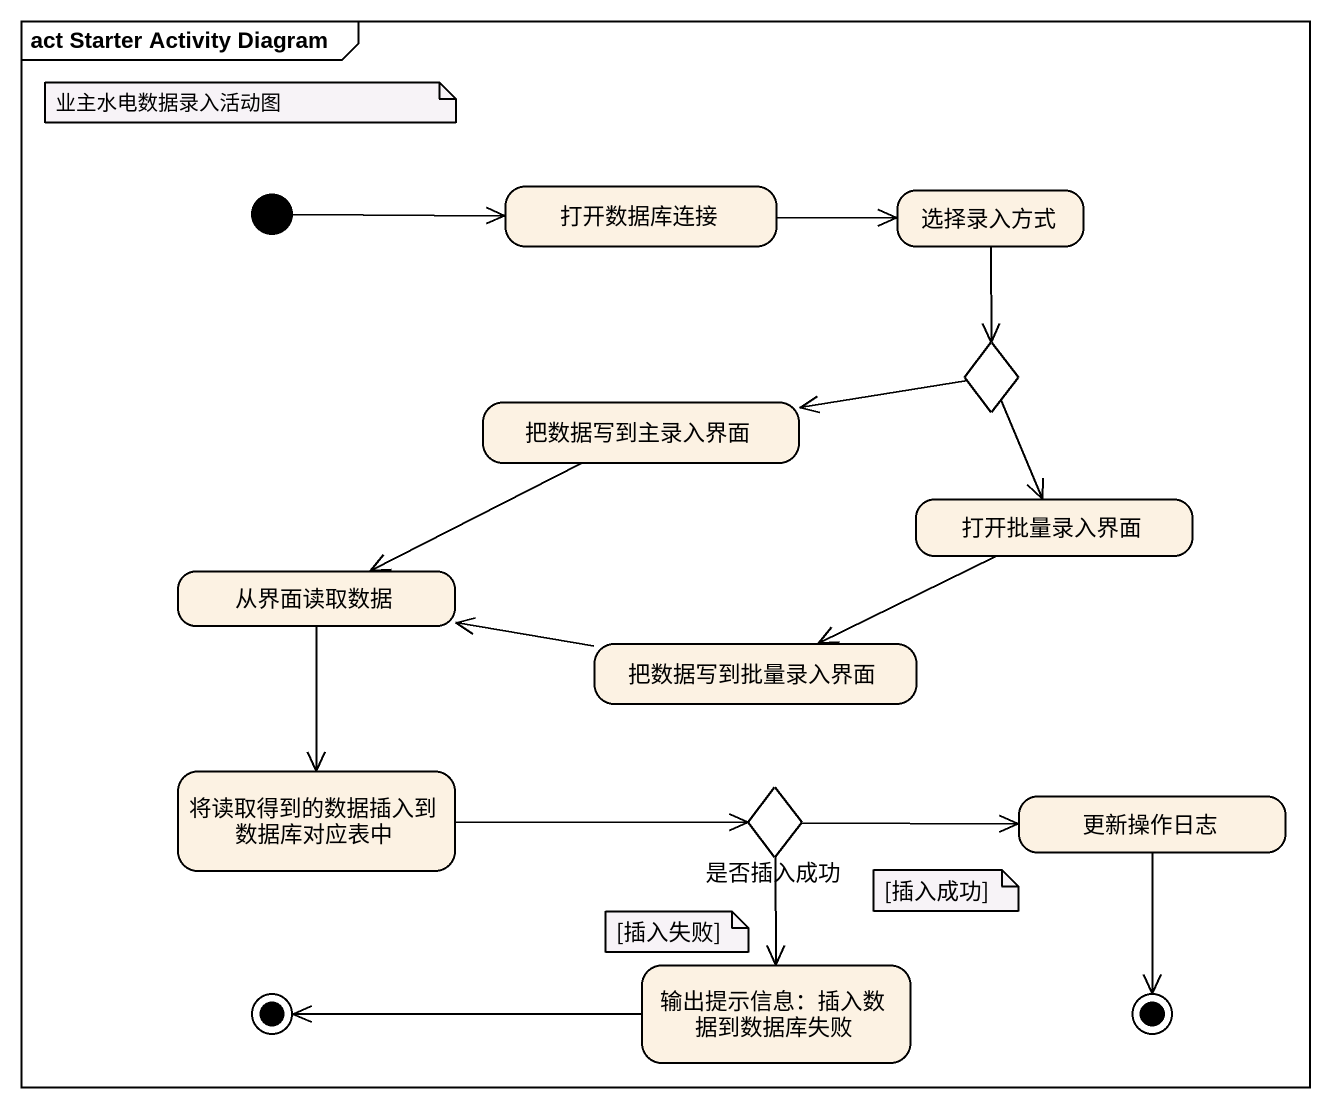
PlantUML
@startuml
mainframe act Starter Activity Diagram
hide empty description
state 打开数据库连接
state 选择录入方式
state 把数据写到主录入界面
state choice1 <<choice>>
state 打开批量录入界面
state 从界面读取数据
state 把数据写到批量录入界面
state 将读取得到的数据插入到数据库对应表中
state 是否插入成功 <<choice>>
state 更新操作日志
state "输出提示信息：插入数据到数据库失败" as 输出提示信息_插入数据到数据库失败
state final1 <<end>>
state final2 <<end>>
[*] -right-> 打开数据库连接
打开数据库连接 -right-> 选择录入方式
选择录入方式 --> choice1
把数据写到主录入界面 -left-> 从界面读取数据
choice1 -left-> 把数据写到主录入界面
choice1 --> 打开批量录入界面
打开批量录入界面 -left-> 把数据写到批量录入界面
从界面读取数据 --> 将读取得到的数据插入到数据库对应表中
把数据写到批量录入界面 -left-> 从界面读取数据
将读取得到的数据插入到数据库对应表中 -right-> 是否插入成功
是否插入成功 -right-> 更新操作日志
是否插入成功 --> 输出提示信息_插入数据到数据库失败
更新操作日志 --> final2
输出提示信息_插入数据到数据库失败 -left-> final1
note as N1
  业主水电数据录入活动图
end note
note as N2
  [插入成功]
end note
note as N3
  [插入失败]
end note
@enduml
